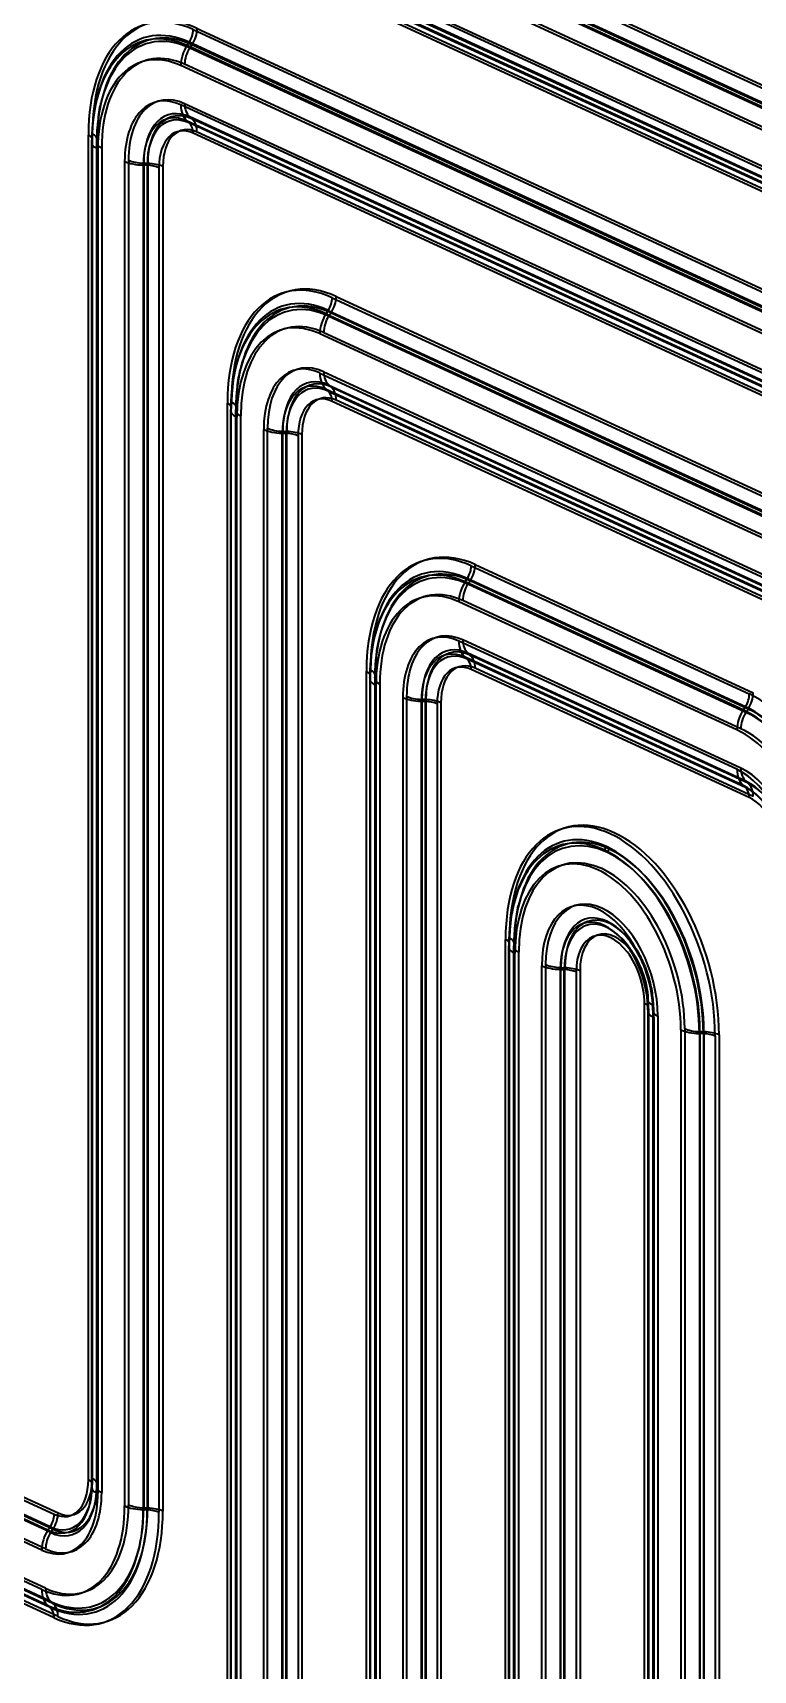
# Model space of a CAD drawing. Header units: millimetres. Extents: x -32 to 32, y -59 to 59.
# Drawn here: x -12.31 to 2.08, y -13.16 to 19.57 of the extents above; entities that cross this region are included whole.
import ezdxf

# ---------------------------------------------------------------- set-up
doc = ezdxf.new("R2010")
doc.units = ezdxf.units.MM
doc.layers.add('1', color=7, linetype='Continuous', true_color=0xffffff)

msp = doc.modelspace()

# ---------------------------------------------------------------- linework, layer by layer
at = {"layer": '1', "color": 254, "linetype": 'Continuous', "lineweight": 35}
for p, q in [((-11.881, 24.994), (10.338, 14.745)), ((-11.804, 25.018), (10.415, 14.769)), ((-12.005, 24.675), (10.214, 14.426)), ((-11.961, 24.741), (10.258, 14.491)), ((-11.95, 24.626), (10.269, 14.377)), ((-11.906, 24.692), (10.313, 14.443)), ((-12.13, 24.276), (10.089, 14.027)), ((-12.052, 24.3), (10.167, 14.051)), ((-12.13, 23.489), (10.089, 13.239)), ((-12.052, 23.512), (10.167, 13.263)), ((-11.95, 23.249), (10.269, 12.999)), ((-12.005, 23.166), (10.214, 12.917)), ((-11.961, 23.127), (10.258, 12.878)), ((-11.906, 23.21), (10.313, 12.96)), ((10.338, 12.673), (-11.881, 22.922)), ((10.415, 12.697), (-11.804, 22.946)), ((-9.026, 19.659), (7.638, 11.972)), ((-9.227, 19.316), (-9.184, 19.381)), ((7.437, 11.629), (-9.227, 19.316)), ((7.481, 11.694), (-9.184, 19.381)), ((-9.172, 19.267), (-9.129, 19.333)), ((7.536, 11.646), (-9.129, 19.333)), ((-9.104, 19.635), (7.56, 11.948)), ((7.492, 11.58), (-9.172, 19.267)), ((7.312, 11.23), (-9.352, 18.917)), ((7.39, 11.254), (-9.275, 18.941)), ((-11.044, 18.191), (-11.054, 18.147)), ((-10.946, 18.169), (-10.956, 18.125)), ((7.312, 10.442), (-9.352, 18.129)), ((7.39, 10.466), (-9.275, 18.153)), ((-9.184, 17.768), (-9.227, 17.807)), ((7.437, 10.12), (-9.227, 17.807)), ((7.481, 10.081), (-9.184, 17.768)), ((7.492, 10.202), (-9.172, 17.889)), ((-9.129, 17.85), (-9.172, 17.889)), ((7.536, 10.163), (-9.129, 17.85)), ((-11.198, -9.353), (-11.198, 17.526)), ((-11.133, 17.379), (-11.133, -9.5)), ((-11.13, 17.4), (-11.122, 17.43)), ((-11.13, 17.4), (-11.13, -9.479)), ((-11.122, 17.43), (-11.122, -9.449)), ((-11.121, -9.329), (-11.121, 17.55)), ((-11.12, -9.436), (-11.12, 17.443)), ((-11.033, 17.379), (-11.033, -9.5)), ((-11.03, 17.396), (-11.022, 17.426)), ((-11.03, 17.396), (-11.03, -9.483)), ((-11.022, 17.426), (-11.022, -9.453)), ((-11.02, -9.436), (-11.02, 17.443)), ((7.56, 9.876), (-9.104, 17.563)), ((7.638, 9.9), (-9.026, 17.587)), ((-11.009, 17.248), (-11.009, -9.63)), ((-10.932, 17.272), (-10.932, -9.607)), ((-10.395, 17.025), (-10.395, -9.854)), ((-10.473, 17.001), (-10.473, -9.878)), ((-10.023, 16.923), (-10.102, 16.926)), ((-10.102, 16.926), (-10.102, -9.953)), ((-10.092, 16.963), (-10.092, -9.916)), ((-10.013, 16.96), (-10.092, 16.963)), ((-10.023, 16.923), (-10.023, -9.956)), ((-10.013, 16.96), (-10.013, -9.919)), ((-9.787, 16.875), (-9.787, -10.004)), ((-9.71, 16.899), (-9.71, -9.98)), ((-6.327, 14.276), (4.783, 9.151)), ((-6.249, 14.299), (4.86, 9.175)), ((-6.406, 14.022), (-6.45, 13.956)), ((-6.45, 13.956), (4.66, 8.832)), ((-6.406, 14.022), (4.703, 8.897)), ((-6.351, 13.973), (-6.395, 13.908)), ((-6.395, 13.908), (4.714, 8.783)), ((-6.351, 13.973), (4.758, 8.849)), ((-6.575, 13.558), (4.535, 8.433)), ((-6.497, 13.582), (4.612, 8.457)), ((-8.267, 12.831), (-8.276, 12.787)), ((-8.169, 12.81), (-8.179, 12.766)), ((-6.575, 12.77), (4.535, 7.645)), ((-6.497, 12.794), (4.612, 7.669)), ((-6.45, 12.448), (-6.406, 12.409)), ((-6.45, 12.448), (4.66, 7.323)), ((-6.395, 12.53), (-6.351, 12.491)), ((-6.395, 12.53), (4.714, 7.405)), ((-6.351, 12.491), (4.758, 7.366)), ((-8.421, -14.712), (-8.421, 12.167)), ((-8.343, -14.688), (-8.343, 12.19)), ((-6.406, 12.409), (4.703, 7.284)), ((4.783, 7.079), (-6.327, 12.204)), ((4.86, 7.103), (-6.249, 12.227)), ((-8.355, 12.019), (-8.355, -14.859)), ((-8.344, 12.07), (-8.352, 12.041)), ((-8.352, -14.838), (-8.352, 12.041)), ((-8.344, -14.808), (-8.344, 12.07)), ((-8.342, -14.795), (-8.342, 12.084)), ((-8.255, 12.019), (-8.255, -14.859)), ((-8.245, 12.067), (-8.253, 12.037)), ((-8.253, -14.842), (-8.253, 12.037)), ((-8.245, -14.812), (-8.245, 12.067)), ((-8.242, -14.795), (-8.242, 12.084)), ((-8.232, -14.99), (-8.232, 11.889)), ((-8.154, -14.966), (-8.154, 11.913)), ((-7.695, -15.237), (-7.695, 11.642)), ((-7.618, -15.213), (-7.618, 11.665)), ((-7.325, 11.567), (-7.245, 11.564)), ((-7.325, -15.312), (-7.325, 11.567)), ((-7.315, 11.604), (-7.235, 11.601)), ((-7.315, -15.275), (-7.315, 11.604)), ((-7.245, -15.315), (-7.245, 11.564)), ((-7.235, -15.278), (-7.235, 11.601)), ((-7.01, 11.516), (-7.01, -15.363)), ((-6.932, 11.539), (-6.932, -15.339)), ((-3.549, 8.916), (2.005, 6.354)), ((-3.472, 8.94), (2.083, 6.378)), ((-3.673, 8.597), (-3.629, 8.663)), ((1.882, 6.035), (-3.673, 8.597)), ((1.926, 6.1), (-3.629, 8.663)), ((-3.618, 8.548), (-3.574, 8.614)), ((1.937, 5.986), (-3.618, 8.548)), ((1.981, 6.052), (-3.574, 8.614)), ((1.757, 5.636), (-3.797, 8.198)), ((1.835, 5.66), (-3.72, 8.222)), ((-5.489, 7.472), (-5.499, 7.428)), ((-5.392, 7.45), (-5.401, 7.407)), ((1.757, 4.848), (-3.797, 7.411)), ((1.835, 4.872), (-3.72, 7.434)), ((1.882, 4.526), (-3.673, 7.088)), ((-3.629, 7.049), (-3.673, 7.088)), ((1.926, 4.487), (-3.629, 7.049)), ((1.937, 4.608), (-3.618, 7.171)), ((-3.574, 7.132), (-3.618, 7.171)), ((1.981, 4.569), (-3.574, 7.132)), ((-5.644, -20.071), (-5.644, 6.807)), ((-5.578, 6.66), (-5.578, -20.219)), ((-5.575, 6.681), (-5.567, 6.711)), ((-5.575, 6.681), (-5.575, -20.198)), ((-5.567, 6.711), (-5.567, -20.168)), ((-5.566, -20.048), (-5.566, 6.831)), ((-5.565, -20.154), (-5.565, 6.724)), ((-5.478, 6.66), (-5.478, -20.219)), ((-5.475, 6.677), (-5.467, 6.707)), ((-5.475, 6.677), (-5.475, -20.201)), ((-5.467, 6.707), (-5.467, -20.172)), ((-5.465, -20.154), (-5.465, 6.724)), ((-5.377, 6.554), (-5.377, -20.325)), ((2.005, 4.282), (-3.549, 6.844)), ((2.083, 4.306), (-3.472, 6.868)), ((-5.454, 6.53), (-5.454, -20.349)), ((-4.918, 6.282), (-4.918, -20.596)), ((-4.84, 6.306), (-4.84, -20.573)), ((-4.537, 6.245), (-4.537, -20.634)), ((-4.458, 6.242), (-4.537, 6.245)), ((-4.458, 6.242), (-4.458, -20.637)), ((-4.468, 6.204), (-4.547, 6.207)), ((-4.547, 6.207), (-4.547, -20.672)), ((-4.468, 6.204), (-4.468, -20.675)), ((-4.232, 6.156), (-4.232, -20.722)), ((-4.155, 6.18), (-4.155, -20.699)), ((1.882, 6.035), (1.926, 6.1)), ((1.937, 5.986), (1.981, 6.052)), ((1.981, 4.569), (1.937, 4.608)), ((1.926, 4.487), (1.882, 4.526)), ((-0.895, 3.238), (-0.851, 3.303)), ((-0.84, 3.189), (-0.797, 3.255)), ((-2.712, 2.113), (-2.722, 2.069)), ((-2.614, 2.091), (-2.624, 2.047)), ((-2.866, -25.431), (-2.866, 1.448)), ((-2.789, 1.352), (-2.798, 1.322)), ((-2.798, -25.557), (-2.798, 1.322)), ((-2.789, -25.407), (-2.789, 1.472)), ((-2.789, -25.527), (-2.789, 1.352)), ((-2.788, -25.514), (-2.788, 1.365)), ((-2.69, 1.348), (-2.698, 1.318)), ((-2.698, -25.561), (-2.698, 1.318)), ((-2.69, -25.531), (-2.69, 1.348)), ((-2.688, -25.514), (-2.688, 1.365)), ((-0.584, 1.502), (-0.616, 1.533)), ((-0.515, 1.575), (-0.547, 1.606)), ((-2.8, 1.301), (-2.8, -25.578)), ((-2.7, 1.301), (-2.7, -25.578)), ((-2.677, -25.708), (-2.677, 1.17)), ((-2.599, -25.685), (-2.599, 1.194)), ((-2.141, -25.956), (-2.141, 0.923)), ((-2.063, -25.932), (-2.063, 0.947)), ((-1.77, 0.848), (-1.691, 0.845)), ((-1.77, -26.031), (-1.77, 0.848)), ((-1.76, -25.994), (-1.76, 0.885)), ((-1.76, 0.885), (-1.681, 0.882)), ((-1.691, -26.034), (-1.691, 0.845)), ((-1.681, -25.997), (-1.681, 0.882)), ((-1.455, 0.797), (-1.455, -26.082)), ((-1.377, 0.821), (-1.377, -26.058)), ((-0.089, -26.712), (-0.089, 0.167)), ((-0.023, 0.02), (-0.023, -26.859)), ((-0.02, 0.041), (-0.012, 0.07)), ((-0.02, 0.041), (-0.02, -26.838)), ((-0.012, 0.07), (-0.012, -26.808)), ((-0.011, -26.688), (-0.011, 0.191)), ((-0.01, -26.795), (-0.01, 0.084)), ((0.077, 0.02), (0.077, -26.859)), ((0.079, 0.037), (0.087, 0.067)), ((0.079, 0.037), (0.079, -26.842)), ((0.087, 0.067), (0.087, -26.812)), ((0.09, -26.795), (0.09, 0.084)), ((0.1, -0.111), (0.1, -26.989)), ((0.178, -0.087), (0.178, -26.966)), ((0.637, -0.358), (0.637, -27.237)), ((0.714, -0.335), (0.714, -27.213)), ((1.007, -0.433), (1.007, -27.312)), ((1.087, -0.436), (1.007, -0.433)), ((1.017, -0.396), (1.017, -27.275)), ((1.097, -0.399), (1.017, -0.396)), ((1.087, -0.436), (1.087, -27.315)), ((1.097, -0.399), (1.097, -27.278)), ((1.322, -0.484), (1.322, -27.363)), ((1.4, -0.46), (1.4, -27.339)), ((-20.32, -6.148), (-11.881, -10.041)), ((-20.242, -6.124), (-11.804, -10.017)), ((-12.005, -10.36), (-20.443, -6.467)), ((-11.961, -10.294), (-20.399, -6.402)), ((-11.95, -10.409), (-20.388, -6.516)), ((-11.906, -10.343), (-20.345, -6.451)), ((-12.13, -10.759), (-20.568, -6.866)), ((-12.052, -10.735), (-20.491, -6.842)), ((-12.13, -11.546), (-20.568, -7.654)), ((-12.052, -11.523), (-20.491, -7.63)), ((-12.005, -11.869), (-20.443, -7.976)), ((-11.961, -11.908), (-20.399, -8.015)), ((-11.95, -11.786), (-20.388, -7.894)), ((-11.906, -11.825), (-20.345, -7.933)), ((-11.881, -12.113), (-20.32, -8.22)), ((-11.804, -12.089), (-20.242, -8.196)), ((-11.13, -9.479), (-11.122, -9.449)), ((-11.03, -9.483), (-11.022, -9.453)), ((-11.165, -9.822), (-11.155, -9.779)), ((-11.067, -9.844), (-11.057, -9.8)), ((-10.023, -9.956), (-10.102, -9.953)), ((-10.013, -9.919), (-10.092, -9.916)), ((-12.005, -10.36), (-11.961, -10.294)), ((-11.95, -10.409), (-11.906, -10.343)), ((-11.961, -11.908), (-12.005, -11.869)), ((-11.906, -11.825), (-11.95, -11.786))]:
    msp.add_line(p, q, dxfattribs=at)
for centre, major_axis, ratio, start_param, end_param in [((-9.104, 16.56), (-0.969, 3.173), 0.585049, 5.80191, 7.372706), ((-9.026, 16.584), (-0.969, 3.173), 0.585049, 5.80191, 7.372706), ((-9.375, 19.552), (-0.188, -0.409), 0.718873, 1.355909, 2.141307), ((-9.227, 16.522), (0.881, -2.882), 0.585049, 2.660317, 4.231114), ((-9.184, 16.536), (0.897, -2.936), 0.585049, 2.660317, 4.231114), ((-9.172, 16.539), (0.86, -2.815), 0.585049, 2.660317, 4.231114), ((-9.129, 16.552), (0.876, -2.869), 0.585049, 2.660317, 4.231114), ((-8.926, 19.047), (0.23, 0.499), 0.718873, 1.355909, 2.141307), ((-9.375, 19.552), (-0.147, -0.318), 0.718873, 1.355909, 2.141307), ((-9.352, 16.484), (0.767, -2.51), 0.585049, 2.660317, 4.231114), ((-9.275, 16.508), (0.767, -2.51), 0.585049, 2.660317, 4.231114), ((-8.926, 19.047), (0.188, 0.409), 0.718873, 1.355909, 2.141307), ((-9.352, 16.484), (0.519, -1.698), 0.585049, 2.660317, 4.231114), ((-9.275, 16.508), (0.519, -1.698), 0.585049, 2.660317, 4.231114), ((-8.926, 18.26), (0.23, 0.499), 0.718873, 2.141307, 2.926705), ((-8.926, 18.26), (0.188, 0.409), 0.718873, 2.141307, 2.926705), ((-9.227, 16.522), (0.405, -1.326), 0.585049, 2.660317, 4.231114), ((-9.172, 16.539), (0.426, -1.393), 0.585049, 2.660317, 4.231114), ((-9.184, 16.536), (0.389, -1.272), 0.585049, 2.660317, 4.231114), ((-9.129, 16.552), (0.409, -1.339), 0.585049, 2.660317, 4.231114), ((-9.375, 17.48), (-0.147, -0.318), 0.718873, 2.141307, 2.926705), ((-9.375, 17.48), (-0.188, -0.409), 0.718873, 2.141307, 2.926705), ((-11.47, 17.443), (0.35, 0), 0.375419, 6.180911, 6.966309), ((-10.583, 17.379), (-0.55, 0), 0.375419, 6.180911, 6.966309), ((-11.47, 17.443), (0.45, 0), 0.375419, 6.180911, 6.966309), ((-10.583, 17.379), (-0.45, 0), 0.375419, 6.180911, 6.966309), ((-9.104, 16.56), (0.316, -1.035), 0.585049, 2.660317, 4.231114), ((-9.026, 16.584), (0.316, -1.035), 0.585049, 2.660317, 4.231114), ((-10.046, 17.131), (-0.45, 0), 0.375419, 0.683124, 1.468522), ((-10.046, 17.131), (-0.55, 0), 0.375419, 0.683124, 1.468522), ((-10.059, 16.792), (0.35, 0), 0.375419, 0.683124, 1.468522), ((-10.059, 16.792), (0.45, 0), 0.375419, 0.683124, 1.468522), ((-6.327, 11.201), (-0.969, 3.173), 0.585049, 5.80191, 7.372706), ((-6.249, 11.224), (-0.969, 3.173), 0.585049, 5.80191, 7.372706), ((-6.406, 11.176), (-0.897, 2.936), 0.585049, 5.80191, 7.372706), ((-6.351, 11.193), (-0.876, 2.869), 0.585049, 5.80191, 7.372706), ((-6.45, 11.163), (-0.881, 2.882), 0.585049, 5.80191, 7.372706), ((-6.395, 11.18), (-0.86, 2.815), 0.585049, 5.80191, 7.372706), ((-6.598, 14.193), (-0.147, -0.318), 0.718873, 1.355909, 2.141307), ((-6.598, 14.193), (-0.188, -0.409), 0.718873, 1.355909, 2.141307), ((-6.575, 11.125), (-0.767, 2.51), 0.585049, 5.80191, 7.372706), ((-6.497, 11.149), (-0.767, 2.51), 0.585049, 5.80191, 7.372706), ((-6.148, 13.688), (0.23, 0.499), 0.718873, 1.355909, 2.141307), ((-6.148, 13.688), (0.188, 0.409), 0.718873, 1.355909, 2.141307), ((-6.575, 11.125), (-0.519, 1.698), 0.585049, 5.80191, 7.372706), ((-6.497, 11.149), (-0.519, 1.698), 0.585049, 5.80191, 7.372706), ((-6.148, 12.9), (0.23, 0.499), 0.718873, 2.141307, 2.926705), ((-6.148, 12.9), (0.188, 0.409), 0.718873, 2.141307, 2.926705), ((-6.45, 11.163), (-0.405, 1.326), 0.585049, 5.80191, 7.372706), ((-6.395, 11.18), (-0.426, 1.393), 0.585049, 5.80191, 7.372706), ((-6.406, 11.176), (-0.389, 1.272), 0.585049, 5.80191, 7.372706), ((-6.351, 11.193), (-0.409, 1.339), 0.585049, 5.80191, 7.372706), ((-6.598, 12.121), (-0.188, -0.409), 0.718873, 2.141307, 2.926705), ((-8.692, 12.084), (0.35, 0), 0.375419, 6.180911, 6.966309), ((-8.692, 12.084), (0.45, 0), 0.375419, 6.180911, 6.966309), ((-6.327, 11.201), (0.316, -1.035), 0.585049, 2.660317, 4.231114), ((-6.249, 11.224), (0.316, -1.035), 0.585049, 2.660317, 4.231114), ((-6.598, 12.121), (-0.147, -0.318), 0.718873, 2.141307, 2.926705), ((-7.805, 12.019), (-0.55, 0), 0.375419, 6.180911, 6.966309), ((-7.805, 12.019), (-0.45, 0), 0.375419, 6.180911, 6.966309), ((-7.269, 11.772), (-0.55, 0), 0.375419, 0.683124, 1.468522), ((-7.269, 11.772), (-0.45, 0), 0.375419, 0.683124, 1.468522), ((-7.281, 11.433), (0.35, 0), 0.375419, 0.683124, 1.468522), ((-7.281, 11.433), (0.45, 0), 0.375419, 0.683124, 1.468522), ((-3.549, 5.841), (-0.969, 3.173), 0.585049, 5.80191, 7.372706), ((-3.472, 5.865), (-0.969, 3.173), 0.585049, 5.80191, 7.372706), ((-3.629, 5.817), (0.897, -2.936), 0.585049, 2.660317, 4.231114), ((-3.574, 5.834), (0.876, -2.869), 0.585049, 2.660317, 4.231114), ((-3.821, 8.833), (-0.147, -0.318), 0.718873, 1.355909, 2.141307), ((-3.821, 8.833), (-0.188, -0.409), 0.718873, 1.355909, 2.141307), ((-3.673, 5.804), (0.881, -2.882), 0.585049, 2.660317, 4.231114), ((-3.618, 5.82), (0.86, -2.815), 0.585049, 2.660317, 4.231114), ((-3.371, 8.329), (0.23, 0.499), 0.718873, 1.355909, 2.141307), ((-3.371, 8.329), (0.188, 0.409), 0.718873, 1.355909, 2.141307), ((-3.797, 5.765), (0.767, -2.51), 0.585049, 2.660317, 4.231114), ((-3.72, 5.789), (0.767, -2.51), 0.585049, 2.660317, 4.231114), ((-3.797, 5.765), (0.519, -1.698), 0.585049, 2.660317, 4.231114), ((-3.72, 5.789), (0.519, -1.698), 0.585049, 2.660317, 4.231114), ((-3.618, 5.82), (0.426, -1.393), 0.585049, 2.660317, 4.231114), ((-3.574, 5.834), (0.409, -1.339), 0.585049, 2.660317, 4.231114), ((-3.371, 7.541), (0.23, 0.499), 0.718873, 2.141307, 2.926705), ((-3.371, 7.541), (0.188, 0.409), 0.718873, 2.141307, 2.926705), ((-3.673, 5.804), (0.405, -1.326), 0.585049, 2.660317, 4.231114), ((-3.629, 5.817), (0.389, -1.272), 0.585049, 2.660317, 4.231114), ((-3.549, 5.841), (0.316, -1.035), 0.585049, 2.660317, 4.231114), ((-3.472, 5.865), (0.316, -1.035), 0.585049, 2.660317, 4.231114), ((-3.821, 6.761), (-0.147, -0.318), 0.718873, 2.141307, 2.926705), ((-3.821, 6.761), (-0.188, -0.409), 0.718873, 2.141307, 2.926705), ((-5.915, 6.724), (0.35, 0), 0.375419, 6.180911, 6.966309), ((-5.028, 6.66), (-0.55, 0), 0.375419, 6.180911, 6.966309), ((-5.915, 6.724), (0.45, 0), 0.375419, 6.180911, 6.966309), ((-5.028, 6.66), (-0.45, 0), 0.375419, 6.180911, 6.966309), ((-4.491, 6.413), (-0.55, 0), 0.375419, 0.683124, 1.468522), ((-4.491, 6.413), (-0.45, 0), 0.375419, 0.683124, 1.468522), ((-4.504, 6.073), (0.45, 0), 0.375419, 0.683124, 1.468522), ((1.734, 6.271), (-0.147, -0.318), 0.718873, 1.355909, 2.141307), ((1.734, 6.271), (-0.188, -0.409), 0.718873, 1.355909, 2.141307), ((2.005, 3.279), (-0.969, 3.173), 0.585049, 4.231114, 5.80191), ((-4.504, 6.073), (0.35, 0), 0.375419, 0.683124, 1.468522), ((2.184, 5.766), (0.23, 0.499), 0.718873, 1.355909, 2.141307), ((2.184, 5.766), (0.188, 0.409), 0.718873, 1.355909, 2.141307), ((1.882, 3.241), (0.881, -2.882), 0.585049, 1.089521, 2.660317), ((1.926, 3.255), (0.897, -2.936), 0.585049, 1.089521, 2.660317), ((1.937, 3.258), (0.86, -2.815), 0.585049, 1.089521, 2.660317), ((1.981, 3.271), (0.876, -2.869), 0.585049, 1.089521, 2.660317), ((1.757, 3.203), (0.767, -2.51), 0.585049, 1.089521, 2.660317), ((1.835, 3.227), (0.767, -2.51), 0.585049, 1.089521, 2.660317), ((1.757, 3.203), (0.519, -1.698), 0.585049, 1.089521, 2.660317), ((2.184, 4.979), (0.23, 0.499), 0.718873, 2.141307, 2.926705), ((1.835, 3.227), (0.519, -1.698), 0.585049, 1.089521, 2.660317), ((2.184, 4.979), (0.188, 0.409), 0.718873, 2.141307, 2.926705), ((1.937, 3.258), (0.426, -1.393), 0.585049, 1.089521, 2.660317), ((1.882, 3.241), (0.405, -1.326), 0.585049, 1.089521, 2.660317), ((1.734, 4.199), (-0.147, -0.318), 0.718873, 2.141307, 2.926705), ((1.926, 3.255), (0.389, -1.272), 0.585049, 1.089521, 2.660317), ((1.734, 4.199), (-0.188, -0.409), 0.718873, 2.141307, 2.926705), ((1.981, 3.271), (0.409, -1.339), 0.585049, 1.089521, 2.660317), ((2.005, 3.279), (0.316, -1.035), 0.585049, 1.089521, 2.660317), ((-0.772, 0.482), (-0.969, 3.173), 0.585049, 4.231114, 7.372706), ((-0.694, 0.506), (-0.969, 3.173), 0.585049, 4.231114, 7.372706), ((-0.851, 0.458), (-0.897, 2.936), 0.585049, 5.80191, 7.372706), ((-0.84, 0.461), (-0.86, 2.815), 0.585049, 5.80191, 7.372706), ((-0.797, 0.474), (-0.876, 2.869), 0.585049, 5.80191, 7.372706), ((-0.895, 0.444), (-0.881, 2.882), 0.585049, 5.80191, 7.372706), ((-0.943, 0.43), (-0.767, 2.51), 0.585049, 4.231114, 7.372706), ((-0.851, 0.458), (-0.897, 2.936), 0.585049, 4.231114, 5.80191), ((-1.02, 0.406), (-0.767, 2.51), 0.585049, 4.231114, 7.372706), ((-0.895, 0.444), (-0.881, 2.882), 0.585049, 4.231114, 5.80191), ((-0.84, 0.461), (-0.86, 2.815), 0.585049, 4.231114, 5.80191), ((-0.797, 0.474), (-0.876, 2.869), 0.585049, 4.231114, 5.80191), ((-1.02, 0.406), (-0.519, 1.698), 0.585049, 4.231114, 7.372706), ((-0.943, 0.43), (-0.519, 1.698), 0.585049, 4.231114, 7.372706), ((-0.895, 0.444), (-0.405, 1.326), 0.585049, 4.231114, 7.372706), ((-0.84, 0.461), (-0.426, 1.393), 0.585049, 4.231114, 7.372706), ((-0.851, 0.458), (-0.389, 1.272), 0.585049, 4.231114, 7.372706), ((-0.797, 0.474), (-0.409, 1.339), 0.585049, 4.231114, 7.372706), ((-3.138, 1.365), (0.35, 0), 0.375419, 6.180911, 6.966309), ((-2.25, 1.301), (-0.55, 0), 0.375419, 6.180911, 6.966309), ((-3.138, 1.365), (0.45, 0), 0.375419, 6.180911, 6.966309), ((-2.25, 1.301), (-0.45, 0), 0.375419, 6.180911, 6.966309), ((-0.772, 0.482), (0.316, -1.035), 0.585049, 1.089521, 4.231114), ((-0.694, 0.506), (0.316, -1.035), 0.585049, 1.089521, 4.231114), ((-1.714, 1.053), (-0.55, 0), 0.375419, 0.683124, 1.468522), ((-1.714, 1.053), (-0.45, 0), 0.375419, 0.683124, 1.468522), ((-1.726, 0.714), (0.35, 0), 0.375419, 0.683124, 1.468522), ((-1.726, 0.714), (0.45, 0), 0.375419, 0.683124, 1.468522), ((-0.36, 0.084), (-0.35, 0), 0.375419, 3.039318, 3.824717), ((0.527, 0.02), (0.55, 0), 0.375419, 3.039318, 3.824717), ((-0.36, 0.084), (-0.45, 0), 0.375419, 3.039318, 3.824717), ((0.527, 0.02), (0.45, 0), 0.375419, 3.039318, 3.824717), ((1.063, -0.228), (0.55, 0), 0.375419, 3.824717, 4.610115), ((1.063, -0.228), (0.45, 0), 0.375419, 3.824717, 4.610115), ((1.051, -0.567), (-0.35, 0), 0.375419, 3.824717, 4.610115), ((1.051, -0.567), (-0.45, 0), 0.375419, 3.824717, 4.610115), ((-12.005, -9.075), (-0.405, 1.326), 0.585049, 2.660317, 4.231114), ((-11.961, -9.062), (-0.389, 1.272), 0.585049, 2.660317, 4.231114), ((-11.95, -9.059), (-0.426, 1.393), 0.585049, 2.660317, 4.231114), ((-11.906, -9.045), (-0.409, 1.339), 0.585049, 2.660317, 4.231114), ((-11.881, -9.038), (0.316, -1.035), 0.585049, 5.80191, 7.372706), ((-11.804, -9.014), (0.316, -1.035), 0.585049, 5.80191, 7.372706), ((-11.47, -9.436), (0.35, 0), 0.375419, 6.180911, 6.966309), ((-10.583, -9.5), (-0.55, 0), 0.375419, 6.180911, 6.966309), ((-11.47, -9.436), (0.45, 0), 0.375419, 6.180911, 6.966309), ((-10.583, -9.5), (-0.45, 0), 0.375419, 6.180911, 6.966309), ((-12.13, -9.113), (-0.519, 1.698), 0.585049, 2.660317, 4.231114), ((-12.052, -9.09), (-0.519, 1.698), 0.585049, 2.660317, 4.231114), ((-12.13, -9.113), (-0.767, 2.51), 0.585049, 2.660317, 4.231114), ((-12.052, -9.09), (-0.767, 2.51), 0.585049, 2.660317, 4.231114), ((-12.005, -9.075), (-0.881, 2.882), 0.585049, 2.660317, 4.231114), ((-11.961, -9.062), (-0.897, 2.936), 0.585049, 2.660317, 4.231114), ((-12.153, -10.124), (-0.147, -0.318), 0.718873, 1.355909, 2.141307), ((-11.95, -9.059), (-0.86, 2.815), 0.585049, 2.660317, 4.231114), ((-11.906, -9.045), (-0.876, 2.869), 0.585049, 2.660317, 4.231114), ((-12.153, -10.124), (-0.188, -0.409), 0.718873, 1.355909, 2.141307), ((-11.881, -9.038), (-0.969, 3.173), 0.585049, 2.660317, 4.231114), ((-11.804, -9.014), (-0.969, 3.173), 0.585049, 2.660317, 4.231114), ((-10.046, -9.747), (-0.55, 0), 0.375419, 0.683124, 1.468522), ((-10.046, -9.747), (-0.45, 0), 0.375419, 0.683124, 1.468522), ((-10.059, -10.087), (0.35, 0), 0.375419, 0.683124, 1.468522), ((-10.059, -10.087), (0.45, 0), 0.375419, 0.683124, 1.468522), ((-11.703, -10.628), (0.23, 0.499), 0.718873, 1.355909, 2.141307), ((-11.703, -10.628), (0.188, 0.409), 0.718873, 1.355909, 2.141307), ((-11.703, -11.416), (0.23, 0.499), 0.718873, 2.141307, 2.926705), ((-11.703, -11.416), (0.188, 0.409), 0.718873, 2.141307, 2.926705), ((-12.153, -12.196), (-0.147, -0.318), 0.718873, 2.141307, 2.926705), ((-12.153, -12.196), (-0.188, -0.409), 0.718873, 2.141307, 2.926705)]:
    msp.add_ellipse(centre, major_axis=major_axis, ratio=ratio, start_param=start_param, end_param=end_param, dxfattribs=at)
for points, knots in [([(-11.063, 18.102), (-11.066, 18.086), (-11.083, 18.001), (-11.107, 17.842), (-11.127, 17.626), (-11.132, 17.47), (-11.133, 17.388), (-11.133, 17.379)], [0, 0, 0, 0, 0.067597, 0.371188, 0.674711, 0.962193, 1, 1, 1, 1]), ([(-11.12, 17.443), (-11.12, 17.48), (-11.118, 17.586), (-11.109, 17.757), (-11.088, 17.953), (-11.064, 18.097), (-11.047, 18.175), (-11.043, 18.194)], [0, 0, 0, 0, 0.136461, 0.397555, 0.65804, 0.917851, 1, 1, 1, 1]), ([(-10.973, 18.04), (-10.98, 18.007), (-10.997, 17.905), (-11.019, 17.73), (-11.031, 17.541), (-11.033, 17.423), (-11.033, 17.379)], [0, 0, 0, 0, 0.15593, 0.481684, 0.807083, 1, 1, 1, 1]), ([(-11.02, 17.443), (-11.02, 17.479), (-11.018, 17.582), (-11.009, 17.75), (-10.989, 17.94), (-10.966, 18.078), (-10.95, 18.153), (-10.946, 18.17)], [0, 0, 0, 0, 0.137179, 0.400025, 0.66205, 0.923171, 1, 1, 1, 1]), ([(-8.242, 12.084), (-8.242, 12.12), (-8.241, 12.223), (-8.232, 12.39), (-8.211, 12.581), (-8.186, 12.73), (-8.168, 12.816), (-8.161, 12.843)], [0, 0, 0, 0, 0.130582, 0.380787, 0.63021, 0.878774, 1, 1, 1, 1]), ([(-8.282, 12.762), (-8.286, 12.74), (-8.305, 12.648), (-8.33, 12.483), (-8.35, 12.266), (-8.355, 12.11), (-8.355, 12.029), (-8.355, 12.019)], [0, 0, 0, 0, 0.094241, 0.389157, 0.684006, 0.963273, 1, 1, 1, 1]), ([(-8.342, 12.084), (-8.342, 12.12), (-8.341, 12.226), (-8.334, 12.363), (-8.324, 12.461), (-8.321, 12.493)], [0, 0, 0, 0, 0.260193, 0.758027, 1, 1, 1, 1]), ([(-8.192, 12.701), (-8.2, 12.661), (-8.219, 12.553), (-8.241, 12.371), (-8.253, 12.182), (-8.255, 12.064), (-8.255, 12.019)], [0, 0, 0, 0, 0.182025, 0.497708, 0.813047, 1, 1, 1, 1]), ([(-5.508, 7.383), (-5.512, 7.367), (-5.528, 7.282), (-5.553, 7.124), (-5.572, 6.907), (-5.578, 6.751), (-5.578, 6.67), (-5.578, 6.66)], [0, 0, 0, 0, 0.067597, 0.371188, 0.674711, 0.962193, 1, 1, 1, 1]), ([(-5.565, 6.724), (-5.565, 6.761), (-5.564, 6.867), (-5.554, 7.039), (-5.533, 7.234), (-5.509, 7.378), (-5.493, 7.457), (-5.489, 7.475)], [0, 0, 0, 0, 0.136461, 0.397555, 0.65804, 0.917851, 1, 1, 1, 1]), ([(-5.419, 7.321), (-5.425, 7.288), (-5.442, 7.187), (-5.464, 7.011), (-5.476, 6.822), (-5.478, 6.704), (-5.478, 6.66)], [0, 0, 0, 0, 0.15593, 0.481684, 0.807083, 1, 1, 1, 1]), ([(-5.465, 6.724), (-5.465, 6.76), (-5.464, 6.864), (-5.455, 7.031), (-5.434, 7.221), (-5.411, 7.359), (-5.395, 7.434), (-5.392, 7.451)], [0, 0, 0, 0, 0.137179, 0.400025, 0.66205, 0.923171, 1, 1, 1, 1]), ([(-2.734, 2.011), (-2.743, 1.962), (-2.764, 1.841), (-2.788, 1.645), (-2.799, 1.457), (-2.8, 1.341), (-2.8, 1.301)], [0, 0, 0, 0, 0.218515, 0.527851, 0.836842, 1, 1, 1, 1]), ([(-2.632, 2.011), (-2.637, 1.986), (-2.655, 1.892), (-2.679, 1.727), (-2.697, 1.514), (-2.7, 1.371), (-2.7, 1.301)], [0, 0, 0, 0, 0.111987, 0.414105, 0.71602, 1, 1, 1, 1]), ([(-2.688, 1.365), (-2.688, 1.401), (-2.686, 1.504), (-2.677, 1.672), (-2.657, 1.862), (-2.632, 2.012), (-2.613, 2.097), (-2.607, 2.125)], [0, 0, 0, 0, 0.130582, 0.380787, 0.63021, 0.878774, 1, 1, 1, 1]), ([(-2.788, 1.365), (-2.788, 1.402), (-2.786, 1.508), (-2.779, 1.644), (-2.77, 1.743), (-2.766, 1.774)], [0, 0, 0, 0, 0.260193, 0.758027, 1, 1, 1, 1]), ([(-0.615, 1.533), (-0.598, 1.516), (-0.556, 1.473), (-0.488, 1.394), (-0.414, 1.294), (-0.343, 1.181), (-0.276, 1.058), (-0.215, 0.926), (-0.16, 0.787), (-0.114, 0.643), (-0.077, 0.497), (-0.049, 0.352), (-0.031, 0.209), (-0.024, 0.098), (-0.023, 0.037), (-0.023, 0.02)], [0, 0, 0, 0, 0.056655, 0.136617, 0.217523, 0.299352, 0.381994, 0.46529, 0.549055, 0.633097, 0.717218, 0.80117, 0.88474, 0.967739, 1, 1, 1, 1]), ([(-0.01, 0.084), (-0.01, 0.112), (-0.012, 0.192), (-0.024, 0.325), (-0.049, 0.483), (-0.087, 0.639), (-0.136, 0.792), (-0.197, 0.941), (-0.267, 1.084), (-0.348, 1.219), (-0.438, 1.345), (-0.512, 1.43), (-0.555, 1.474), (-0.563, 1.482)], [0, 0, 0, 0, 0.055686, 0.157679, 0.259263, 0.360612, 0.46191, 0.563356, 0.665118, 0.767422, 0.870478, 0.974427, 1, 1, 1, 1]), ([(-0.553, 1.611), (-0.552, 1.61), (-0.525, 1.584), (-0.47, 1.528), (-0.391, 1.432), (-0.313, 1.323), (-0.239, 1.202), (-0.171, 1.071), (-0.109, 0.932), (-0.054, 0.786), (-0.008, 0.637), (0.028, 0.485), (0.055, 0.335), (0.071, 0.189), (0.076, 0.085), (0.077, 0.031), (0.077, 0.02)], [0, 0, 0, 0, 0.002566, 0.082015, 0.162074, 0.242842, 0.324294, 0.406337, 0.488845, 0.571675, 0.654679, 0.737703, 0.820545, 0.903054, 0.98051, 1, 1, 1, 1]), ([(0.09, 0.084), (0.09, 0.113), (0.088, 0.197), (0.076, 0.336), (0.049, 0.499), (0.011, 0.661), (-0.04, 0.82), (-0.102, 0.975), (-0.175, 1.123), (-0.258, 1.264), (-0.351, 1.396), (-0.437, 1.497), (-0.493, 1.554), (-0.512, 1.572)], [0, 0, 0, 0, 0.054758, 0.153813, 0.252413, 0.350765, 0.449066, 0.547544, 0.646385, 0.745847, 0.846162, 0.947483, 1, 1, 1, 1]), ([(-11.151, -9.761), (-11.143, -9.723), (-11.129, -9.635), (-11.121, -9.525), (-11.12, -9.455), (-11.12, -9.436)], [0, 0, 0, 0, 0.372467, 0.830319, 1, 1, 1, 1]), ([(-11.053, -9.781), (-11.053, -9.779), (-11.042, -9.727), (-11.027, -9.626), (-11.02, -9.511), (-11.02, -9.448), (-11.02, -9.436)], [0, 0, 0, 0, 0.018789, 0.466382, 0.897868, 1, 1, 1, 1]), ([(-11.133, -9.5), (-11.133, -9.522), (-11.134, -9.587), (-11.141, -9.688), (-11.154, -9.774), (-11.164, -9.819), (-11.166, -9.83)], [0, 0, 0, 0, 0.183195, 0.535438, 0.883776, 1, 1, 1, 1]), ([(-11.033, -9.5), (-11.033, -9.524), (-11.034, -9.592), (-11.042, -9.699), (-11.056, -9.793), (-11.067, -9.842), (-11.07, -9.856)], [0, 0, 0, 0, 0.180782, 0.528178, 0.872466, 1, 1, 1, 1])]:
    msp.add_open_spline(points, degree=3, knots=knots, dxfattribs=at)

doc.saveas('drawing.dxf')
